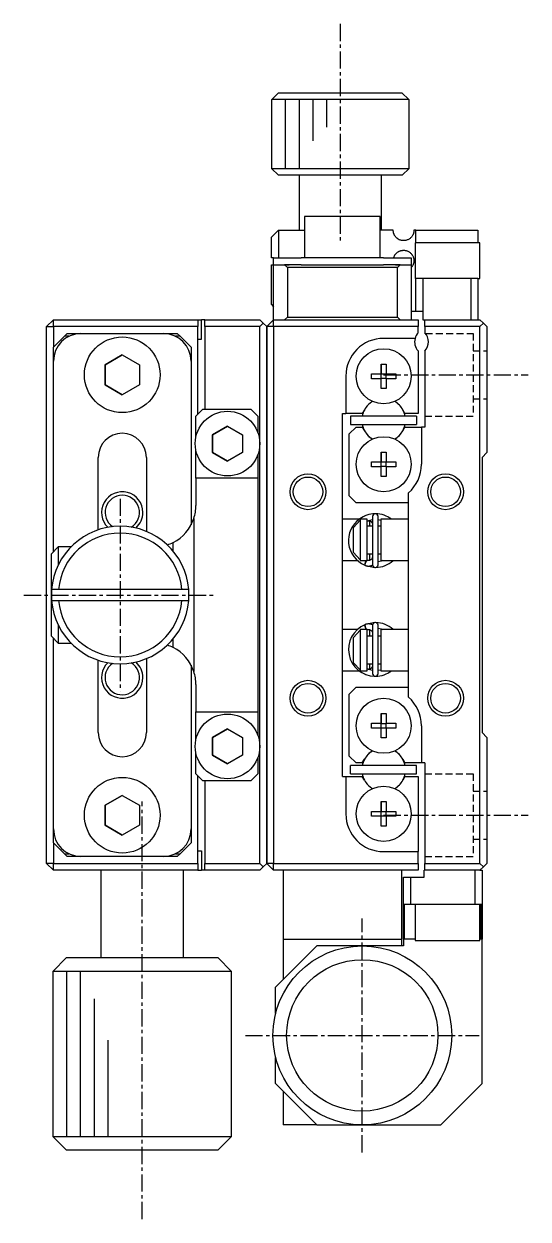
# Model space of a CAD drawing. Extents: x 10 to 345, y 10 to 214.
# Drawn here: x 189.2 to 225.9, y 82.5 to 169.3 of the extents above; entities that cross this region are included whole.
import ezdxf

# ---------------------------------------------------------------- set-up
doc = ezdxf.new("R2010")
doc.units = 0
doc.linetypes.add('CENTER', pattern=[2, 1.25, -0.25, 0.25, -0.25])
doc.linetypes.add('DASHED', pattern=[0.75, 0.5, -0.25])
doc.layers.get('0').update_dxf_attribs({"linetype": 'CONTINUOUS'})
doc.layers.add('CENTER', color=1, linetype='CENTER')

msp = doc.modelspace()

# ---------------------------------------------------------------- linework, layer by layer
at = {"color": 7, "linetype": 'CONTINUOUS'}
for p, q in [((207.244, 163.817), (207.746, 164.317)), ((207.746, 164.317), (216.71, 164.317)), ((216.71, 164.317), (217.212, 163.817)), ((207.228, 163.317), (207.244, 163.317)), ((207.228, 163.317), (207.228, 158.817)), ((207.244, 163.317), (207.244, 163.817)), ((217.212, 163.817), (207.244, 163.817)), ((217.212, 163.817), (217.212, 163.317)), ((217.212, 163.317), (217.228, 163.317)), ((217.228, 158.817), (217.228, 163.317)), ((207.228, 158.817), (217.228, 158.817)), ((207.228, 158.817), (207.728, 158.317)), ((216.728, 158.317), (207.728, 158.317)), ((209.228, 158.317), (209.228, 154.317)), ((215.228, 154.317), (215.228, 158.317)), ((216.728, 158.317), (217.228, 158.817)), ((215.128, 155.317), (209.628, 155.317)), ((209.628, 155.317), (209.628, 152.317)), ((215.128, 152.317), (215.128, 155.317)), ((207.728, 154.317), (207.228, 153.817)), ((207.228, 152.317), (207.228, 153.817)), ((207.728, 154.317), (207.728, 152.317)), ((207.728, 154.317), (209.628, 154.317)), ((216.078, 154.317), (215.128, 154.317)), ((216.079, 154.283), (216.078, 154.317)), ((216.081, 154.248), (216.079, 154.283)), ((216.085, 154.214), (216.081, 154.248)), ((216.091, 154.18), (216.085, 154.214)), ((216.097, 154.149), (216.091, 154.18)), ((216.105, 154.118), (216.097, 154.149)), ((216.114, 154.087), (216.105, 154.118)), ((216.124, 154.058), (216.114, 154.087)), ((216.136, 154.029), (216.124, 154.058)), ((216.148, 154.001), (216.136, 154.029)), ((216.161, 153.974), (216.148, 154.001)), ((216.175, 153.947), (216.161, 153.974)), ((216.185, 153.932), (216.175, 153.947)), ((216.194, 153.916), (216.185, 153.932)), ((216.214, 153.886), (216.194, 153.916)), ((216.235, 153.857), (216.214, 153.886)), ((216.257, 153.831), (216.235, 153.857)), ((216.28, 153.805), (216.257, 153.831)), ((216.303, 153.781), (216.28, 153.805)), ((216.327, 153.758), (216.303, 153.781)), ((216.352, 153.737), (216.327, 153.758)), ((216.378, 153.717), (216.352, 153.737)), ((217.301, 153.734), (217.264, 153.707)), ((217.336, 153.764), (217.301, 153.734)), ((217.368, 153.796), (217.336, 153.764)), ((217.399, 153.83), (217.368, 153.796)), ((217.427, 153.866), (217.399, 153.83)), ((217.454, 153.904), (217.427, 153.866)), ((217.479, 153.944), (217.454, 153.904)), ((217.5, 153.983), (217.479, 153.944)), ((217.512, 154.01), (217.5, 153.983)), ((217.524, 154.038), (217.512, 154.01)), ((217.536, 154.068), (217.524, 154.038)), ((217.543, 154.091), (217.536, 154.068)), ((217.55, 154.115), (217.543, 154.091)), ((217.555, 154.131), (217.55, 154.115)), ((217.559, 154.149), (217.555, 154.131)), ((217.563, 154.166), (217.559, 154.149)), ((217.566, 154.185), (217.563, 154.166)), ((217.57, 154.203), (217.566, 154.185)), ((217.572, 154.223), (217.57, 154.203)), ((217.574, 154.234), (217.572, 154.223)), ((217.575, 154.246), (217.574, 154.234)), ((217.576, 154.257), (217.575, 154.246)), ((217.577, 154.269), (217.576, 154.257)), ((217.578, 154.293), (217.577, 154.281)), ((217.577, 154.281), (217.577, 154.269)), ((217.728, 154.317), (217.578, 154.317)), ((217.578, 154.317), (217.578, 154.305)), ((217.578, 154.305), (217.578, 154.293)), ((217.728, 154.317), (222.228, 154.317)), ((217.728, 153.417), (217.728, 154.317)), ((222.228, 154.317), (222.228, 153.417)), ((216.405, 153.698), (216.378, 153.717)), ((216.432, 153.68), (216.405, 153.698)), ((216.459, 153.664), (216.432, 153.68)), ((216.486, 153.649), (216.459, 153.664)), ((216.513, 153.636), (216.486, 153.649)), ((216.541, 153.624), (216.513, 153.636)), ((216.568, 153.613), (216.541, 153.624)), ((216.602, 153.602), (216.568, 153.613)), ((216.636, 153.592), (216.602, 153.602)), ((216.681, 153.582), (216.636, 153.592)), ((216.671, 152.85), (216.705, 152.857)), ((216.725, 153.574), (216.681, 153.582)), ((216.705, 152.857), (216.739, 152.862)), ((216.768, 153.569), (216.725, 153.574)), ((216.739, 152.862), (216.773, 152.865)), ((216.8, 153.567), (216.768, 153.569)), ((216.773, 152.865), (216.807, 152.867)), ((216.831, 153.567), (216.8, 153.567)), ((216.807, 152.867), (216.85, 152.867)), ((216.86, 153.568), (216.831, 153.567)), ((216.85, 152.867), (216.893, 152.864)), ((216.888, 153.569), (216.86, 153.568)), ((216.925, 153.573), (216.888, 153.569)), ((216.893, 152.864), (216.935, 152.859)), ((216.961, 153.579), (216.925, 153.573)), ((216.935, 152.859), (216.977, 152.852)), ((216.996, 153.586), (216.961, 153.579)), ((217.047, 153.599), (216.996, 153.586)), ((217.095, 153.616), (217.047, 153.599)), ((217.14, 153.635), (217.095, 153.616)), ((217.184, 153.657), (217.14, 153.635)), ((217.225, 153.681), (217.184, 153.657)), ((217.264, 153.707), (217.225, 153.681)), ((222.378, 153.417), (217.678, 153.417)), ((217.678, 153.417), (217.678, 150.817)), ((222.378, 150.817), (222.378, 153.417)), ((207.378, 152.317), (207.228, 152.317)), ((207.378, 151.817), (207.378, 152.317)), ((207.378, 152.317), (209.378, 152.317)), ((215.378, 152.317), (209.378, 152.317)), ((215.378, 152.317), (217.378, 152.317)), ((216.105, 152.317), (216.114, 152.345)), ((216.114, 152.345), (216.123, 152.372)), ((216.123, 152.372), (216.133, 152.4)), ((216.133, 152.4), (216.145, 152.426)), ((216.145, 152.426), (216.158, 152.453)), ((216.158, 152.453), (216.171, 152.479)), ((216.171, 152.479), (216.186, 152.505)), ((216.186, 152.505), (216.202, 152.529)), ((216.202, 152.529), (216.218, 152.553)), ((216.218, 152.553), (216.234, 152.575)), ((216.234, 152.575), (216.252, 152.597)), ((216.252, 152.597), (216.27, 152.618)), ((216.27, 152.618), (216.289, 152.638)), ((216.289, 152.638), (216.308, 152.658)), ((216.308, 152.658), (216.329, 152.676)), ((216.329, 152.676), (216.349, 152.694)), ((216.349, 152.694), (216.371, 152.712)), ((216.371, 152.712), (216.393, 152.728)), ((216.393, 152.728), (216.424, 152.749)), ((216.424, 152.749), (216.455, 152.768)), ((216.455, 152.768), (216.487, 152.785)), ((216.487, 152.785), (216.511, 152.796)), ((216.511, 152.796), (216.535, 152.807)), ((216.535, 152.807), (216.569, 152.821)), ((216.569, 152.821), (216.603, 152.832)), ((216.603, 152.832), (216.637, 152.842)), ((216.637, 152.842), (216.671, 152.85)), ((216.977, 152.852), (217.017, 152.843)), ((217.017, 152.843), (217.057, 152.831)), ((217.057, 152.831), (217.095, 152.818)), ((217.095, 152.818), (217.132, 152.802)), ((217.132, 152.802), (217.178, 152.78)), ((217.178, 152.78), (217.222, 152.755)), ((217.222, 152.755), (217.263, 152.728)), ((217.263, 152.728), (217.303, 152.697)), ((217.303, 152.697), (217.341, 152.664)), ((217.341, 152.664), (217.377, 152.628)), ((217.377, 152.628), (217.411, 152.589)), ((217.378, 152.317), (217.378, 151.817)), ((217.411, 152.589), (217.443, 152.547)), ((217.443, 152.547), (217.461, 152.519)), ((217.461, 152.519), (217.479, 152.49)), ((217.479, 152.49), (217.496, 152.459)), ((217.496, 152.459), (217.512, 152.426)), ((217.512, 152.426), (217.519, 152.409)), ((217.519, 152.409), (217.526, 152.392)), ((217.526, 152.392), (217.535, 152.367)), ((217.535, 152.367), (217.544, 152.341)), ((217.544, 152.341), (217.552, 152.315)), ((217.552, 152.315), (217.555, 152.3)), ((217.555, 152.3), (217.559, 152.286)), ((217.559, 152.286), (217.562, 152.271)), ((217.562, 152.271), (217.565, 152.258)), ((217.565, 152.258), (217.567, 152.244)), ((217.568, 151.995), (217.565, 151.976)), ((217.567, 152.244), (217.57, 152.23)), ((217.571, 152.015), (217.568, 151.995)), ((217.57, 152.23), (217.572, 152.216)), ((217.573, 152.027), (217.571, 152.015)), ((217.572, 152.216), (217.573, 152.202)), ((217.573, 152.202), (217.575, 152.187)), ((217.574, 152.04), (217.573, 152.027)), ((217.575, 152.053), (217.574, 152.04)), ((217.575, 152.187), (217.576, 152.176)), ((217.576, 152.067), (217.575, 152.053)), ((217.576, 152.176), (217.577, 152.164)), ((217.577, 152.08), (217.576, 152.067)), ((217.577, 152.164), (217.577, 152.152)), ((217.577, 152.152), (217.578, 152.141)), ((217.578, 152.094), (217.577, 152.08)), ((217.578, 152.141), (217.578, 152.129)), ((217.578, 152.129), (217.578, 152.117)), ((217.578, 152.117), (217.578, 152.105)), ((217.578, 152.105), (217.578, 152.094)), ((207.228, 148.917), (207.228, 151.817)), ((207.228, 151.817), (207.378, 151.817)), ((207.378, 147.817), (207.378, 151.817)), ((207.378, 151.817), (208.178, 151.817)), ((208.378, 151.617), (208.178, 151.817)), ((208.178, 151.817), (208.506, 151.817)), ((208.506, 151.817), (208.178, 151.817)), ((216.378, 151.617), (208.378, 151.617)), ((208.378, 151.617), (208.378, 148.017)), ((209.378, 151.817), (208.506, 151.817)), ((209.378, 151.817), (215.378, 151.817)), ((216.25, 151.817), (215.378, 151.817)), ((216.25, 151.817), (216.578, 151.817)), ((216.578, 151.817), (216.25, 151.817)), ((216.578, 151.817), (216.378, 151.617)), ((216.378, 148.017), (216.378, 151.617)), ((216.578, 151.817), (217.378, 151.817)), ((217.378, 151.817), (217.378, 147.817)), ((217.386, 151.616), (217.378, 151.607)), ((217.418, 151.654), (217.386, 151.616)), ((217.447, 151.694), (217.418, 151.654)), ((217.463, 151.717), (217.447, 151.694)), ((217.477, 151.741), (217.463, 151.717)), ((217.495, 151.774), (217.477, 151.741)), ((217.512, 151.808), (217.495, 151.774)), ((217.527, 151.846), (217.512, 151.808)), ((217.535, 151.865), (217.527, 151.846)), ((217.541, 151.884), (217.535, 151.865)), ((217.548, 151.905), (217.541, 151.884)), ((217.552, 151.922), (217.548, 151.905)), ((217.557, 151.939), (217.552, 151.922)), ((217.561, 151.957), (217.557, 151.939)), ((217.565, 151.976), (217.561, 151.957)), ((217.678, 150.817), (217.728, 150.817)), ((217.728, 148.417), (217.728, 150.817)), ((218.228, 150.817), (217.728, 150.817)), ((218.228, 150.817), (218.228, 148.417)), ((221.728, 150.817), (218.228, 150.817)), ((221.728, 147.817), (221.728, 150.817)), ((222.228, 150.817), (221.728, 150.817)), ((222.228, 150.817), (222.378, 150.817)), ((222.228, 150.817), (222.228, 147.817)), ((207.228, 148.917), (207.378, 148.767)), ((190.878, 147.317), (191.378, 147.817)), ((191.378, 147.317), (191.378, 147.817)), ((191.378, 147.817), (201.878, 147.817)), ((201.878, 147.817), (201.878, 147.317)), ((201.878, 147.817), (202.128, 147.817)), ((202.128, 146.417), (202.128, 147.817)), ((202.378, 147.817), (202.128, 147.817)), ((202.378, 147.817), (206.378, 147.817)), ((202.378, 147.317), (202.378, 147.817)), ((206.378, 147.817), (206.628, 147.567)), ((207.378, 147.817), (206.878, 147.317)), ((207.378, 147.317), (207.378, 147.817)), ((207.378, 147.817), (217.878, 147.817)), ((208.178, 147.817), (208.378, 148.017)), ((208.378, 148.017), (216.378, 148.017)), ((216.378, 148.017), (216.578, 147.817)), ((217.728, 148.417), (217.378, 148.417)), ((218.228, 148.417), (217.728, 148.417)), ((217.878, 147.817), (217.878, 147.317)), ((218.228, 148.417), (218.228, 147.817)), ((218.228, 147.817), (218.378, 147.817)), ((218.378, 147.817), (222.378, 147.817)), ((218.378, 147.317), (218.378, 147.817)), ((222.378, 147.817), (222.628, 147.567)), ((190.878, 147.317), (191.378, 147.317)), ((190.878, 108.317), (190.878, 147.317)), ((201.878, 147.317), (191.378, 147.317)), ((191.378, 147.317), (191.378, 145.817)), ((192.178, 146.617), (192.378, 146.817)), ((192.378, 146.817), (193.378, 146.817)), ((193.378, 146.817), (199.378, 146.817)), ((199.378, 146.817), (200.378, 146.817)), ((200.378, 146.817), (200.578, 146.617)), ((201.878, 140.967), (201.878, 147.317)), ((206.378, 147.317), (202.378, 147.317)), ((202.378, 147.317), (202.378, 141.317)), ((206.628, 147.567), (206.378, 147.317)), ((206.378, 138.817), (206.378, 147.317)), ((206.628, 147.567), (206.878, 147.317)), ((207.378, 147.317), (206.878, 147.317)), ((206.878, 108.317), (206.878, 147.317)), ((206.878, 147.317), (206.878, 108.317)), ((217.878, 147.317), (207.378, 147.317)), ((207.378, 147.317), (207.378, 108.317)), ((217.878, 146.878), (217.878, 147.317)), ((218.378, 147.317), (218.378, 146.878)), ((222.378, 147.317), (218.378, 147.317)), ((222.628, 147.567), (222.378, 147.317)), ((222.378, 108.317), (222.378, 147.317)), ((222.628, 147.567), (222.878, 147.317)), ((222.878, 147.317), (222.878, 138.167)), ((192.178, 146.617), (191.378, 145.817)), ((192.506, 146.617), (192.178, 146.617)), ((200.578, 146.617), (200.25, 146.617)), ((201.378, 145.817), (200.578, 146.617)), ((201.878, 146.417), (202.128, 146.417)), ((217.66, 146.467), (215.378, 146.467)), ((191.378, 144.817), (191.378, 145.817)), ((195.128, 144.539), (196.378, 145.26)), ((196.378, 145.26), (195.128, 144.539)), ((196.378, 145.26), (197.628, 144.539)), ((201.378, 145.817), (201.378, 144.817)), ((217.878, 145.555), (217.878, 141.017)), ((218.378, 145.555), (218.378, 140.017)), ((191.378, 130.967), (191.378, 144.817)), ((195.128, 143.095), (195.128, 144.539)), ((195.128, 144.539), (195.128, 143.095)), ((197.628, 144.539), (197.628, 143.095)), ((201.378, 144.817), (201.378, 132.911)), ((215.198, 144.603), (215.558, 144.603)), ((215.198, 143.897), (215.198, 144.603)), ((215.198, 144.603), (215.198, 143.897)), ((215.558, 144.603), (215.558, 143.897)), ((212.628, 143.717), (212.628, 141.017)), ((214.492, 143.537), (214.492, 143.897)), ((214.492, 143.897), (215.198, 143.897)), ((215.198, 143.537), (214.492, 143.537)), ((215.209, 143.886), (215.198, 143.897)), ((215.209, 143.547), (215.198, 143.537)), ((215.198, 142.83), (215.198, 143.537)), ((215.198, 142.83), (215.198, 143.537)), ((215.209, 143.886), (215.548, 143.886)), ((215.209, 143.547), (215.209, 143.886)), ((215.548, 143.547), (215.209, 143.547)), ((215.548, 143.886), (215.558, 143.897)), ((215.548, 143.886), (215.548, 143.547)), ((215.548, 143.547), (215.558, 143.537)), ((215.558, 143.897), (216.265, 143.897)), ((215.558, 143.537), (215.558, 142.83)), ((216.265, 143.537), (215.558, 143.537)), ((216.265, 143.897), (216.265, 143.537)), ((196.378, 142.373), (195.128, 143.095)), ((195.128, 143.095), (196.378, 142.373)), ((197.628, 143.095), (196.378, 142.373)), ((215.558, 142.83), (215.198, 142.83)), ((201.728, 140.817), (202.228, 141.317)), ((201.728, 139.299), (201.728, 140.817)), ((202.228, 141.317), (205.728, 141.317)), ((205.728, 141.317), (206.228, 140.817)), ((206.228, 140.817), (206.228, 139.643)), ((212.378, 141.017), (212.628, 141.017)), ((212.378, 114.617), (212.378, 141.017)), ((213.827, 141.017), (212.628, 141.017)), ((212.978, 140.817), (212.978, 140.217)), ((217.778, 140.817), (212.978, 140.817)), ((213.978, 141.277), (213.827, 141.017)), ((216.929, 141.017), (216.779, 141.277)), ((217.878, 141.017), (216.929, 141.017)), ((217.778, 140.817), (217.778, 140.217)), ((202.928, 139.452), (204.028, 140.087)), ((204.028, 140.087), (202.928, 139.452)), ((204.028, 140.087), (205.128, 139.452)), ((213.378, 140.017), (212.878, 139.517)), ((212.978, 140.217), (217.778, 140.217)), ((213.378, 140.017), (213.827, 140.017)), ((213.827, 140.017), (213.978, 139.757)), ((216.779, 139.757), (216.929, 140.017)), ((216.929, 140.017), (218.128, 140.017)), ((218.128, 140.017), (218.128, 137.317)), ((218.378, 140.017), (218.128, 140.017)), ((202.928, 138.182), (202.928, 139.452)), ((202.928, 139.452), (202.928, 138.182)), ((205.128, 139.452), (205.128, 138.182)), ((212.878, 135.017), (212.878, 139.517)), ((201.728, 136.317), (201.728, 138.335)), ((204.028, 137.547), (202.928, 138.182)), ((202.928, 138.182), (204.028, 137.547)), ((205.128, 138.182), (204.028, 137.547)), ((206.378, 116.817), (206.378, 138.817)), ((215.198, 138.203), (215.558, 138.203)), ((215.198, 137.497), (215.198, 138.203)), ((215.198, 138.203), (215.198, 137.497)), ((215.558, 138.203), (215.558, 137.497)), ((222.528, 137.817), (222.878, 138.167)), ((194.628, 132.554), (194.628, 137.817)), ((198.128, 137.817), (198.128, 132.442)), ((206.228, 137.991), (206.228, 136.317)), ((214.492, 137.137), (214.492, 137.497)), ((214.492, 137.497), (215.198, 137.497)), ((215.209, 137.486), (215.198, 137.497)), ((215.209, 137.486), (215.548, 137.486)), ((215.209, 137.147), (215.209, 137.486)), ((215.548, 137.486), (215.558, 137.497)), ((215.548, 137.486), (215.548, 137.147)), ((215.558, 137.497), (216.265, 137.497)), ((216.265, 137.497), (216.265, 137.137)), ((222.528, 137.817), (222.528, 117.817)), ((215.198, 137.137), (214.492, 137.137)), ((215.209, 137.147), (215.198, 137.137)), ((215.198, 136.43), (215.198, 137.137)), ((215.198, 136.43), (215.198, 137.137)), ((215.558, 136.43), (215.198, 136.43)), ((215.548, 137.147), (215.209, 137.147)), ((215.548, 137.147), (215.558, 137.137)), ((215.558, 137.137), (215.558, 136.43)), ((216.265, 137.137), (215.558, 137.137)), ((206.228, 136.317), (201.728, 136.317)), ((201.728, 136.317), (201.728, 134.317)), ((206.228, 136.317), (206.228, 119.317)), ((212.878, 135.017), (213.378, 134.517)), ((217.178, 120.396), (217.178, 135.238)), ((217.178, 134.517), (213.378, 134.517)), ((201.578, 133.38), (201.578, 122.254)), ((213.587, 133.317), (212.378, 133.317)), ((213.178, 132.733), (213.678, 133.263)), ((213.588, 133.317), (213.587, 133.317)), ((213.587, 133.317), (213.587, 133.317)), ((213.678, 133.317), (213.678, 133.263)), ((214.178, 133.317), (213.678, 133.317)), ((213.678, 133.263), (213.678, 130.371)), ((214.004, 133.56), (214, 133.559)), ((214.063, 133.585), (214.008, 133.564)), ((214.165, 133.196), (214.179, 133.202)), ((214.178, 130.317), (214.178, 133.317)), ((214.178, 133.203), (214.572, 133.308)), ((214.179, 133.202), (214.193, 133.206)), ((214.193, 133.206), (214.207, 133.21)), ((214.207, 133.21), (214.222, 133.214)), ((214.222, 133.214), (214.236, 133.216)), ((214.236, 133.216), (214.251, 133.218)), ((214.251, 133.218), (214.266, 133.219)), ((214.266, 133.219), (214.281, 133.219)), ((214.281, 133.219), (214.295, 133.219)), ((214.295, 133.219), (214.31, 133.217)), ((214.31, 133.217), (214.325, 133.215)), ((214.325, 133.215), (214.339, 133.212)), ((214.339, 133.212), (214.354, 133.209)), ((214.354, 133.209), (214.368, 133.205)), ((214.368, 133.205), (214.382, 133.2)), ((214.378, 132.817), (214.378, 133.201)), ((214.382, 133.2), (214.396, 133.194)), ((214.396, 133.194), (214.409, 133.188)), ((214.409, 133.188), (214.422, 133.18)), ((214.422, 133.18), (214.435, 133.173)), ((214.435, 133.173), (214.447, 133.164)), ((214.447, 133.164), (214.459, 133.156)), ((214.459, 133.156), (214.47, 133.146)), ((214.47, 133.146), (214.481, 133.136)), ((214.481, 133.136), (214.491, 133.125)), ((214.491, 133.125), (214.501, 133.114)), ((214.501, 133.114), (214.51, 133.103)), ((214.51, 133.103), (214.519, 133.091)), ((214.519, 133.091), (214.527, 133.078)), ((214.527, 133.078), (214.534, 133.066)), ((214.534, 133.066), (214.541, 133.052)), ((214.541, 133.052), (214.547, 133.039)), ((214.547, 133.039), (214.553, 133.025)), ((214.553, 133.025), (214.557, 133.011)), ((214.557, 133.011), (214.562, 132.997)), ((214.562, 132.997), (214.565, 132.983)), ((214.565, 132.983), (214.568, 132.968)), ((214.568, 132.968), (214.57, 132.954)), ((214.57, 132.954), (214.571, 132.939)), ((214.571, 132.939), (214.572, 132.924)), ((214.572, 133.52), (214.572, 130.02)), ((214.572, 132.924), (214.572, 132.919)), ((214.972, 130.02), (214.972, 133.52)), ((214.972, 133.308), (215.178, 133.267)), ((215.178, 133.317), (215.178, 130.317)), ((217.178, 133.317), (215.178, 133.317)), ((213.178, 130.9), (213.178, 132.733)), ((214.572, 132.817), (214.178, 132.817)), ((215.178, 132.817), (214.972, 132.817)), ((191.228, 130.817), (191.728, 131.317)), ((191.728, 131.317), (191.728, 129.996)), ((192.657, 131.317), (191.728, 131.317)), ((200.078, 131.007), (200.078, 131.638)), ((191.228, 127.817), (191.228, 130.817)), ((212.378, 130.317), (213.473, 130.317)), ((213.678, 130.371), (213.178, 130.9)), ((213.474, 130.317), (213.474, 130.317)), ((213.678, 130.371), (213.678, 130.317)), ((213.678, 130.317), (214.178, 130.317)), ((214.067, 130.214), (214.125, 130.317)), ((214.11, 130.277), (214.104, 130.265)), ((214.117, 130.288), (214.11, 130.277)), ((214.123, 130.299), (214.117, 130.288)), ((214.129, 130.308), (214.123, 130.299)), ((214.135, 130.317), (214.129, 130.308)), ((214.168, 130.341), (214.142, 130.352)), ((214.172, 130.341), (214.165, 130.344)), ((214.186, 130.336), (214.172, 130.341)), ((214.178, 130.817), (214.572, 130.817)), ((214.2, 130.331), (214.186, 130.336)), ((214.214, 130.328), (214.2, 130.331)), ((214.229, 130.325), (214.214, 130.328)), ((214.244, 130.323), (214.229, 130.325)), ((214.258, 130.321), (214.244, 130.323)), ((214.273, 130.321), (214.258, 130.321)), ((214.288, 130.321), (214.273, 130.321)), ((214.303, 130.322), (214.288, 130.321)), ((214.317, 130.323), (214.303, 130.322)), ((214.332, 130.326), (214.317, 130.323)), ((214.346, 130.329), (214.332, 130.326)), ((214.361, 130.333), (214.346, 130.329)), ((214.375, 130.338), (214.361, 130.333)), ((214.389, 130.343), (214.375, 130.338)), ((214.378, 130.339), (214.378, 130.817)), ((214.402, 130.349), (214.389, 130.343)), ((214.415, 130.356), (214.402, 130.349)), ((214.428, 130.363), (214.415, 130.356)), ((214.44, 130.371), (214.428, 130.363)), ((214.452, 130.38), (214.44, 130.371)), ((214.464, 130.389), (214.452, 130.38)), ((214.475, 130.398), (214.464, 130.389)), ((214.486, 130.409), (214.475, 130.398)), ((214.496, 130.419), (214.486, 130.409)), ((214.505, 130.431), (214.496, 130.419)), ((214.514, 130.442), (214.505, 130.431)), ((214.522, 130.455), (214.514, 130.442)), ((214.53, 130.467), (214.522, 130.455)), ((214.537, 130.48), (214.53, 130.467)), ((214.544, 130.493), (214.537, 130.48)), ((214.55, 130.507), (214.544, 130.493)), ((214.555, 130.52), (214.55, 130.507)), ((214.559, 130.534), (214.555, 130.52)), ((214.563, 130.549), (214.559, 130.534)), ((214.566, 130.563), (214.563, 130.549)), ((214.569, 130.578), (214.566, 130.563)), ((214.57, 130.592), (214.569, 130.578)), ((214.571, 130.607), (214.57, 130.592)), ((214.572, 130.621), (214.571, 130.607)), ((214.972, 130.817), (215.178, 130.817)), ((215.206, 130.281), (214.972, 130.232)), ((215.178, 130.317), (217.178, 130.317)), ((215.313, 130.317), (215.206, 130.281)), ((213.999, 129.981), (214.067, 130.214)), ((213.999, 129.981), (214.008, 129.977)), ((214.005, 130.007), (214.004, 129.999)), ((214.004, 129.999), (214.004, 129.992)), ((214.004, 129.992), (214.004, 129.986)), ((214.004, 129.986), (214.004, 129.982)), ((214.004, 129.982), (214.006, 129.978)), ((214.007, 130.016), (214.005, 130.007)), ((214.006, 129.978), (214.007, 129.976)), ((214.009, 130.027), (214.007, 130.016)), ((214.007, 129.976), (214.008, 129.976)), ((214.008, 129.976), (214.038, 129.964)), ((214.012, 130.038), (214.009, 130.027)), ((214.015, 130.05), (214.012, 130.038)), ((214.019, 130.062), (214.015, 130.05)), ((214.023, 130.075), (214.019, 130.062)), ((214.028, 130.089), (214.023, 130.075)), ((214.033, 130.104), (214.028, 130.089)), ((214.038, 130.119), (214.033, 130.104)), ((214.044, 130.134), (214.038, 130.119)), ((214.038, 129.964), (214.071, 129.952)), ((214.05, 130.149), (214.044, 130.134)), ((214.057, 130.164), (214.05, 130.149)), ((214.063, 130.179), (214.057, 130.164)), ((214.061, 129.955), (214.747, 129.821)), ((214.07, 130.195), (214.063, 130.179)), ((214.076, 130.209), (214.07, 130.195)), ((214.071, 129.952), (214.104, 129.943)), ((214.083, 130.224), (214.076, 130.209)), ((214.09, 130.238), (214.083, 130.224)), ((214.097, 130.252), (214.09, 130.238)), ((214.104, 130.265), (214.097, 130.252)), ((214.104, 129.943), (214.138, 129.935)), ((214.138, 129.935), (214.172, 129.929)), ((214.172, 129.929), (214.206, 129.924)), ((214.206, 129.924), (214.24, 129.922)), ((214.24, 129.922), (214.274, 129.921)), ((214.274, 129.921), (214.309, 129.921)), ((214.309, 129.921), (214.343, 129.924)), ((214.343, 129.924), (214.377, 129.928)), ((214.377, 129.928), (214.411, 129.934)), ((214.411, 129.934), (214.445, 129.941)), ((214.445, 129.941), (214.478, 129.951)), ((214.478, 129.951), (214.511, 129.961)), ((214.511, 129.961), (214.543, 129.974)), ((214.543, 129.974), (214.574, 129.988)), ((191.228, 124.817), (191.228, 127.817)), ((191.746, 128.217), (191.244, 128.217)), ((200.71, 128.217), (191.746, 128.217)), ((201.212, 128.217), (200.71, 128.217)), ((191.244, 127.417), (191.746, 127.417)), ((191.746, 127.417), (200.71, 127.417)), ((200.71, 127.417), (201.212, 127.417)), ((191.728, 125.637), (191.728, 124.317)), ((213.473, 125.317), (212.378, 125.317)), ((213.178, 124.733), (213.678, 125.263)), ((213.474, 125.317), (213.474, 125.317)), ((213.678, 125.317), (213.678, 125.263)), ((214.178, 125.317), (213.678, 125.317)), ((213.678, 125.263), (213.678, 122.371)), ((213.999, 125.653), (214.067, 125.419)), ((214.004, 125.652), (214.006, 125.655)), ((214.004, 125.647), (214.004, 125.652)), ((214.004, 125.641), (214.004, 125.647)), ((214.004, 125.634), (214.004, 125.641)), ((214.005, 125.626), (214.004, 125.634)), ((214.007, 125.617), (214.005, 125.626)), ((214.006, 125.655), (214.007, 125.658)), ((214.007, 125.658), (214.008, 125.658)), ((214.009, 125.607), (214.007, 125.617)), ((214.026, 125.665), (214.008, 125.658)), ((214.012, 125.596), (214.009, 125.607)), ((214.015, 125.584), (214.012, 125.596)), ((214.019, 125.572), (214.015, 125.584)), ((214.023, 125.558), (214.019, 125.572)), ((214.028, 125.544), (214.023, 125.558)), ((214.058, 125.677), (214.026, 125.665)), ((214.033, 125.53), (214.028, 125.544)), ((214.038, 125.515), (214.033, 125.53)), ((214.044, 125.5), (214.038, 125.515)), ((214.05, 125.485), (214.044, 125.5)), ((214.057, 125.47), (214.05, 125.485)), ((214.063, 125.454), (214.057, 125.47)), ((214.091, 125.687), (214.058, 125.677)), ((214.746, 125.812), (214.062, 125.679)), ((214.07, 125.439), (214.063, 125.454)), ((214.067, 125.419), (214.125, 125.317)), ((214.076, 125.424), (214.07, 125.439)), ((214.083, 125.41), (214.076, 125.424)), ((214.09, 125.396), (214.083, 125.41)), ((214.097, 125.382), (214.09, 125.396)), ((214.125, 125.696), (214.091, 125.687)), ((214.104, 125.369), (214.097, 125.382)), ((214.11, 125.357), (214.104, 125.369)), ((214.117, 125.345), (214.11, 125.357)), ((214.123, 125.335), (214.117, 125.345)), ((214.129, 125.325), (214.123, 125.335)), ((214.158, 125.703), (214.125, 125.696)), ((214.135, 125.317), (214.129, 125.325)), ((214.192, 125.708), (214.158, 125.703)), ((214.165, 125.29), (214.179, 125.296)), ((214.178, 122.317), (214.178, 125.317)), ((214.179, 125.296), (214.193, 125.3)), ((214.227, 125.711), (214.192, 125.708)), ((214.193, 125.3), (214.207, 125.304)), ((214.207, 125.304), (214.222, 125.308)), ((214.222, 125.308), (214.236, 125.31)), ((214.261, 125.713), (214.227, 125.711)), ((214.236, 125.31), (214.251, 125.312)), ((214.251, 125.312), (214.266, 125.313)), ((214.295, 125.713), (214.261, 125.713)), ((214.266, 125.313), (214.281, 125.313)), ((214.281, 125.313), (214.295, 125.312)), ((214.33, 125.711), (214.295, 125.713)), ((214.295, 125.312), (214.31, 125.311)), ((214.31, 125.311), (214.325, 125.309)), ((214.325, 125.309), (214.339, 125.306)), ((214.364, 125.708), (214.33, 125.711)), ((214.339, 125.306), (214.354, 125.303)), ((214.354, 125.303), (214.368, 125.298)), ((214.398, 125.702), (214.364, 125.708)), ((214.368, 125.298), (214.382, 125.293)), ((214.378, 124.817), (214.378, 125.295)), ((214.382, 125.293), (214.396, 125.288)), ((214.396, 125.288), (214.409, 125.281)), ((214.432, 125.696), (214.398, 125.702)), ((214.409, 125.281), (214.422, 125.274)), ((214.422, 125.274), (214.435, 125.267)), ((214.465, 125.687), (214.432, 125.696)), ((214.435, 125.267), (214.447, 125.258)), ((214.447, 125.258), (214.459, 125.249)), ((214.459, 125.249), (214.47, 125.24)), ((214.498, 125.677), (214.465, 125.687)), ((214.47, 125.24), (214.481, 125.23)), ((214.481, 125.23), (214.491, 125.219)), ((214.491, 125.219), (214.501, 125.208)), ((214.53, 125.665), (214.498, 125.677)), ((214.501, 125.208), (214.51, 125.197)), ((214.51, 125.197), (214.519, 125.185)), ((214.519, 125.185), (214.527, 125.172)), ((214.527, 125.172), (214.534, 125.159)), ((214.562, 125.651), (214.53, 125.665)), ((214.534, 125.159), (214.541, 125.146)), ((214.541, 125.146), (214.547, 125.133)), ((214.547, 125.133), (214.553, 125.119)), ((214.553, 125.119), (214.557, 125.105)), ((214.557, 125.105), (214.562, 125.091)), ((214.574, 125.646), (214.562, 125.651)), ((214.562, 125.091), (214.565, 125.077)), ((214.565, 125.077), (214.568, 125.062)), ((214.572, 125.614), (214.572, 122.114)), ((214.972, 122.114), (214.972, 125.614)), ((214.972, 125.402), (215.201, 125.354)), ((215.178, 125.317), (215.178, 122.317)), ((217.178, 125.317), (215.178, 125.317)), ((215.201, 125.354), (215.312, 125.317)), ((191.728, 124.317), (191.228, 124.817)), ((191.378, 110.817), (191.378, 124.667)), ((191.728, 124.317), (192.657, 124.317)), ((200.078, 123.996), (200.078, 124.627)), ((213.178, 122.9), (213.178, 124.733)), ((214.572, 124.817), (214.178, 124.817)), ((214.568, 125.062), (214.57, 125.048)), ((214.57, 125.048), (214.571, 125.033)), ((214.571, 125.033), (214.572, 125.018)), ((214.572, 125.018), (214.572, 125.013)), ((215.178, 124.817), (214.972, 124.817)), ((194.628, 117.817), (194.628, 123.08)), ((198.128, 123.192), (198.128, 117.817)), ((201.378, 122.723), (201.378, 110.817)), ((213.678, 122.371), (213.178, 122.9)), ((214.178, 122.817), (214.572, 122.817)), ((214.378, 122.432), (214.378, 122.817)), ((214.44, 122.465), (214.428, 122.457)), ((214.452, 122.473), (214.44, 122.465)), ((214.464, 122.483), (214.452, 122.473)), ((214.475, 122.492), (214.464, 122.483)), ((214.486, 122.503), (214.475, 122.492)), ((214.496, 122.513), (214.486, 122.503)), ((214.505, 122.525), (214.496, 122.513)), ((214.514, 122.536), (214.505, 122.525)), ((214.522, 122.548), (214.514, 122.536)), ((214.53, 122.561), (214.522, 122.548)), ((214.537, 122.574), (214.53, 122.561)), ((214.544, 122.587), (214.537, 122.574)), ((214.55, 122.6), (214.544, 122.587)), ((214.555, 122.614), (214.55, 122.6)), ((214.559, 122.628), (214.555, 122.614)), ((214.563, 122.642), (214.559, 122.628)), ((214.566, 122.657), (214.563, 122.642)), ((214.569, 122.671), (214.566, 122.657)), ((214.57, 122.686), (214.569, 122.671)), ((214.571, 122.701), (214.57, 122.686)), ((214.572, 122.715), (214.571, 122.701)), ((214.972, 122.817), (215.178, 122.817)), ((212.378, 122.317), (213.587, 122.317)), ((213.678, 122.371), (213.678, 122.317)), ((213.678, 122.317), (214.178, 122.317)), ((214.002, 122.074), (214, 122.074)), ((214.008, 122.069), (214.066, 122.048)), ((214.172, 122.435), (214.165, 122.438)), ((214.186, 122.43), (214.172, 122.435)), ((214.572, 122.326), (214.178, 122.431)), ((214.2, 122.425), (214.186, 122.43)), ((214.214, 122.422), (214.2, 122.425)), ((214.229, 122.419), (214.214, 122.422)), ((214.244, 122.417), (214.229, 122.419)), ((214.258, 122.415), (214.244, 122.417)), ((214.273, 122.415), (214.258, 122.415)), ((214.288, 122.415), (214.273, 122.415)), ((214.303, 122.416), (214.288, 122.415)), ((214.317, 122.417), (214.303, 122.416)), ((214.332, 122.42), (214.317, 122.417)), ((214.346, 122.423), (214.332, 122.42)), ((214.361, 122.427), (214.346, 122.423)), ((214.375, 122.431), (214.361, 122.427)), ((214.389, 122.437), (214.375, 122.431)), ((214.402, 122.443), (214.389, 122.437)), ((214.415, 122.449), (214.402, 122.443)), ((214.428, 122.457), (214.415, 122.449)), ((215.178, 122.367), (214.972, 122.326)), ((215.178, 122.317), (217.178, 122.317)), ((201.728, 121.317), (201.728, 119.317)), ((213.378, 121.117), (212.878, 120.617)), ((213.378, 121.117), (217.178, 121.117)), ((212.878, 116.117), (212.878, 120.617)), ((201.728, 119.317), (206.228, 119.317)), ((201.728, 117.299), (201.728, 119.317)), ((206.228, 119.317), (206.228, 117.643)), ((215.198, 119.203), (215.558, 119.203)), ((215.198, 118.497), (215.198, 119.203)), ((215.198, 119.203), (215.198, 118.497)), ((215.558, 119.203), (215.558, 118.497)), ((214.492, 118.137), (214.492, 118.497)), ((214.492, 118.497), (215.198, 118.497)), ((215.198, 118.137), (214.492, 118.137)), ((215.209, 118.486), (215.198, 118.497)), ((215.209, 118.147), (215.198, 118.137)), ((215.198, 117.43), (215.198, 118.137)), ((215.198, 117.43), (215.198, 118.137)), ((215.209, 118.486), (215.548, 118.486)), ((215.209, 118.147), (215.209, 118.486)), ((215.548, 118.147), (215.209, 118.147)), ((215.548, 118.486), (215.558, 118.497)), ((215.548, 118.486), (215.548, 118.147)), ((215.548, 118.147), (215.558, 118.137)), ((215.558, 118.497), (216.265, 118.497)), ((215.558, 118.137), (215.558, 117.43)), ((216.265, 118.137), (215.558, 118.137)), ((216.265, 118.497), (216.265, 118.137)), ((218.128, 118.317), (218.128, 115.617)), ((202.928, 117.452), (204.028, 118.087)), ((204.028, 118.087), (202.928, 117.452)), ((202.928, 116.182), (202.928, 117.452)), ((202.928, 117.452), (202.928, 116.182)), ((204.028, 118.087), (205.128, 117.452)), ((205.128, 117.452), (205.128, 116.182)), ((215.558, 117.43), (215.198, 117.43)), ((222.878, 117.467), (222.528, 117.817)), ((222.878, 117.467), (222.878, 108.317)), ((206.378, 108.317), (206.378, 116.817)), ((201.728, 114.817), (201.728, 116.335)), ((204.028, 115.547), (202.928, 116.182)), ((202.928, 116.182), (204.028, 115.547)), ((205.128, 116.182), (204.028, 115.547)), ((206.228, 115.991), (206.228, 114.817)), ((212.878, 116.117), (213.378, 115.617)), ((213.827, 115.617), (213.378, 115.617)), ((213.827, 115.617), (213.978, 115.877)), ((216.779, 115.877), (216.929, 115.617)), ((218.128, 115.617), (216.929, 115.617)), ((218.378, 115.617), (218.128, 115.617)), ((218.378, 115.617), (218.378, 108.317)), ((202.228, 114.317), (201.728, 114.817)), ((201.878, 108.317), (201.878, 114.667)), ((206.228, 114.817), (205.728, 114.317)), ((212.978, 114.817), (212.978, 115.417)), ((217.778, 115.417), (212.978, 115.417)), ((212.978, 114.817), (217.778, 114.817)), ((217.778, 114.817), (217.778, 115.417)), ((205.728, 114.317), (202.228, 114.317)), ((202.378, 114.317), (202.378, 108.317)), ((212.378, 114.617), (212.628, 114.617)), ((212.628, 114.617), (212.628, 111.917)), ((212.628, 114.617), (213.827, 114.617)), ((213.978, 114.357), (213.827, 114.617)), ((216.929, 114.617), (216.779, 114.357)), ((216.929, 114.617), (217.878, 114.617)), ((217.878, 114.617), (217.878, 109.167)), ((195.128, 112.539), (196.378, 113.26)), ((196.378, 113.26), (195.128, 112.539)), ((196.378, 113.26), (197.628, 112.539)), ((195.128, 111.095), (195.128, 112.539)), ((195.128, 112.539), (195.128, 111.095)), ((197.628, 112.539), (197.628, 111.095)), ((214.492, 111.737), (214.492, 112.097)), ((214.492, 112.097), (215.198, 112.097)), ((215.198, 112.803), (215.558, 112.803)), ((215.198, 112.097), (215.198, 112.803)), ((215.198, 112.803), (215.198, 112.097)), ((215.209, 112.086), (215.198, 112.097)), ((215.209, 112.086), (215.548, 112.086)), ((215.209, 111.747), (215.209, 112.086)), ((215.548, 112.086), (215.558, 112.097)), ((215.548, 112.086), (215.548, 111.747)), ((215.558, 112.803), (215.558, 112.097)), ((215.558, 112.097), (216.265, 112.097)), ((216.265, 112.097), (216.265, 111.737)), ((215.198, 111.737), (214.492, 111.737)), ((215.209, 111.747), (215.198, 111.737)), ((215.198, 111.03), (215.198, 111.737)), ((215.198, 111.03), (215.198, 111.737)), ((215.548, 111.747), (215.209, 111.747)), ((215.548, 111.747), (215.558, 111.737)), ((215.558, 111.737), (215.558, 111.03)), ((216.265, 111.737), (215.558, 111.737)), ((191.378, 109.817), (191.378, 110.817)), ((196.378, 110.373), (195.128, 111.095)), ((195.128, 111.095), (196.378, 110.373)), ((197.628, 111.095), (196.378, 110.373)), ((201.378, 110.817), (201.378, 109.817)), ((215.558, 111.03), (215.198, 111.03)), ((191.378, 109.817), (192.178, 109.017)), ((191.378, 109.817), (191.378, 108.317)), ((200.578, 109.017), (201.378, 109.817)), ((192.178, 109.017), (192.506, 109.017)), ((192.378, 108.817), (192.178, 109.017)), ((193.378, 108.817), (192.378, 108.817)), ((199.378, 108.817), (193.378, 108.817)), ((200.378, 108.817), (199.378, 108.817)), ((200.25, 109.017), (200.578, 109.017)), ((200.578, 109.017), (200.378, 108.817)), ((201.878, 109.217), (202.128, 109.217)), ((202.128, 109.217), (202.128, 107.817)), ((215.378, 109.167), (217.878, 109.167)), ((217.878, 108.317), (217.878, 109.167)), ((191.378, 108.317), (190.878, 108.317)), ((191.378, 107.817), (190.878, 108.317)), ((191.378, 108.317), (201.878, 108.317)), ((191.378, 107.817), (191.378, 108.317)), ((201.878, 107.817), (191.378, 107.817)), ((194.828, 107.817), (194.828, 101.467)), ((200.828, 101.467), (200.828, 107.817)), ((201.878, 108.317), (201.878, 107.817)), ((201.878, 107.817), (202.128, 107.817)), ((202.378, 107.817), (202.128, 107.817)), ((202.378, 108.317), (206.378, 108.317)), ((202.378, 107.817), (202.378, 108.317)), ((206.378, 107.817), (202.378, 107.817)), ((206.378, 108.317), (206.628, 108.067)), ((206.628, 108.067), (206.378, 107.817)), ((206.628, 108.067), (206.878, 108.317)), ((207.378, 108.317), (206.878, 108.317)), ((207.378, 107.817), (206.878, 108.317)), ((207.378, 108.317), (217.878, 108.317)), ((207.378, 107.817), (207.378, 108.317)), ((217.878, 107.817), (207.378, 107.817)), ((208.078, 107.817), (208.078, 102.817)), ((216.678, 107.817), (216.678, 102.817)), ((217.878, 108.317), (217.878, 107.817)), ((218.328, 107.317), (218.328, 107.817)), ((218.378, 107.817), (218.328, 107.817)), ((218.378, 108.317), (222.378, 108.317)), ((218.378, 107.817), (218.378, 108.317)), ((222.378, 107.817), (218.378, 107.817)), ((222.028, 105.317), (222.028, 107.817)), ((222.378, 108.317), (222.628, 108.067)), ((222.628, 108.067), (222.378, 107.817)), ((222.378, 107.817), (222.528, 107.817)), ((222.528, 107.817), (222.528, 105.317)), ((222.878, 108.317), (222.628, 108.067)), ((216.828, 105.317), (216.828, 107.317)), ((216.828, 107.317), (217.328, 107.317)), ((217.328, 107.317), (217.328, 105.317)), ((217.328, 107.317), (218.328, 107.317)), ((217.328, 105.317), (216.828, 105.317)), ((216.828, 102.817), (216.828, 105.317)), ((216.868, 105.317), (216.868, 102.817)), ((222.028, 105.317), (217.328, 105.317)), ((217.678, 105.317), (217.678, 102.717)), ((222.528, 105.317), (222.028, 105.317)), ((222.378, 102.717), (222.378, 105.317)), ((222.459, 102.817), (222.459, 105.317)), ((222.528, 105.317), (222.528, 102.817)), ((208.078, 102.817), (216.678, 102.817)), ((208.078, 102.817), (208.078, 99.867)), ((216.678, 102.817), (216.678, 102.317)), ((216.868, 102.817), (216.828, 102.817)), ((216.828, 102.817), (216.828, 102.317)), ((217.678, 102.817), (216.868, 102.817)), ((217.678, 102.717), (222.378, 102.717)), ((222.459, 102.817), (222.378, 102.817)), ((222.528, 102.817), (222.459, 102.817)), ((222.528, 92.317), (222.528, 102.817)), ((210.528, 102.317), (207.528, 99.317)), ((213.828, 102.317), (210.528, 102.317)), ((216.828, 102.317), (213.828, 102.317)), ((192.328, 101.467), (191.328, 100.467)), ((192.328, 101.467), (203.328, 101.467)), ((204.328, 100.467), (203.328, 101.467)), ((204.328, 100.467), (191.328, 100.467)), ((191.328, 100.467), (191.328, 88.467)), ((204.328, 88.467), (204.328, 100.467)), ((207.528, 97.417), (207.528, 99.317)), ((207.528, 92.317), (207.528, 94.217)), ((207.528, 92.317), (210.528, 89.317)), ((219.528, 89.317), (222.528, 92.317)), ((208.078, 91.767), (208.078, 89.317)), ((210.528, 89.317), (208.078, 89.317)), ((210.528, 89.317), (213.828, 89.317)), ((213.828, 89.317), (219.528, 89.317)), ((191.328, 88.467), (197.769, 88.467)), ((191.328, 88.467), (192.328, 87.467)), ((197.769, 88.467), (204.328, 88.467)), ((203.328, 87.467), (204.328, 88.467)), ((197.778, 87.467), (192.328, 87.467)), ((203.328, 87.467), (197.778, 87.467))]:
    msp.add_line(p, q, dxfattribs=at)
at = {"color": 3, "linetype": 'CONTINUOUS'}
for p, q in [((208.228, 163.817), (208.228, 158.817)), ((209.228, 163.817), (209.228, 158.817)), ((210.228, 163.817), (210.228, 160.817)), ((211.228, 163.817), (211.228, 161.817)), ((192.328, 100.467), (192.328, 88.467)), ((193.328, 100.467), (193.328, 88.467)), ((194.328, 98.467), (194.328, 88.467)), ((195.328, 95.467), (195.328, 88.467))]:
    msp.add_line(p, q, dxfattribs=at)
at = {"color": 3, "linetype": 'DASHED'}
for p, q in [((218.428, 146.817), (221.878, 146.817)), ((221.878, 146.817), (221.878, 140.817)), ((221.878, 145.567), (222.878, 145.567)), ((221.878, 142.067), (222.878, 142.067)), ((218.378, 140.817), (221.878, 140.817)), ((218.378, 114.817), (221.878, 114.817)), ((221.878, 114.817), (221.878, 108.817)), ((221.878, 113.567), (222.878, 113.567)), ((221.878, 110.067), (222.878, 110.067)), ((218.378, 108.817), (221.878, 108.817))]:
    msp.add_line(p, q, dxfattribs=at)
at = {"color": 7, "linetype": 'CONTINUOUS'}
for centre, radius in [((196.378, 143.817), 2.75), ((215.378, 143.717), 2), ((204.028, 138.817), 2.35), ((215.378, 137.317), 2), ((209.878, 135.317), 1.075), ((219.878, 135.317), 1.075), ((209.878, 120.317), 1.075), ((219.878, 120.317), 1.075), ((215.378, 118.317), 2), ((204.028, 116.817), 2.35), ((196.378, 111.817), 2.75), ((215.378, 111.917), 2), ((213.828, 95.817), 6.5), ((213.828, 95.817), 5.5)]:
    msp.add_circle(centre, radius, dxfattribs=at)
at = {"color": 3, "linetype": 'CONTINUOUS'}
for centre in [(209.878, 135.317), (219.878, 135.317), (209.878, 120.317), (219.878, 120.317)]:
    msp.add_circle(centre, 1.3, dxfattribs=at)
at = {"color": 7, "linetype": 'CONTINUOUS'}
for centre, radius, start, end in [((193.378, 144.817), 2, 90, 180), ((199.378, 144.817), 2, 0, 90), ((218.628, 146.217), 1, 138.59038, 165.52249), ((217.628, 146.217), 1, 318.59038, 41.40962), ((215.378, 143.717), 2.75, 90, 180), ((218.628, 146.217), 1, 165.52249, 221.40962), ((215.378, 140.517), 1.587, 135.00025, 169.10691), ((215.493, 140.402), 1.75, 121.88153, 150), ((215.378, 140.517), 1.587, 120.43318, 135.00025), ((215.378, 140.517), 1.587, 44.99975, 59.56682), ((215.263, 140.402), 1.75, 30, 58.11847), ((215.378, 140.517), 1.587, 10.89309, 44.99975), ((215.378, 140.517), 1.587, 190.89302, 225.00025), ((215.378, 140.517), 1.587, 314.99975, 349.10698), ((196.378, 137.817), 1.75, 0, 180), ((215.493, 140.632), 1.75, 210, 238.11847), ((215.378, 140.517), 1.587, 225.00025, 239.56674), ((215.378, 140.517), 1.587, 300.43326, 314.99975), ((215.263, 140.632), 1.75, 301.88153, 330), ((215.378, 137.317), 2.75, 310.88519, 0), ((196.378, 133.817), 1.5, 0, 226.05548), ((196.378, 133.817), 1.25, 90, 235.57499), ((196.378, 133.817), 1.25, 301.56082, 90), ((196.378, 133.817), 1.5, 311.81031, 0), ((198.728, 134.317), 3, 341.80513, 0), ((198.728, 134.317), 3, 296.74373, 341.80509), ((214.772, 131.77), 1.949, 125.52739, 246.9417), ((214.773, 131.764), 1.954, 90.80785, 125.46878), ((214.772, 133.52), 0.2, 0, 180), ((214.772, 131.773), 1.946, 52.53381, 89.18064), ((196.228, 127.817), 5, 4.58857, 175.41143), ((196.228, 127.817), 4.5, 5.09969, 174.90031), ((198.728, 134.317), 3, 287.904, 296.74368), ((214.77, 131.774), 1.953, 270.84312, 311.73191), ((214.772, 130.02), 0.2, 180, 0), ((196.228, 127.817), 5, 175.41143, 184.58857), ((196.228, 127.817), 5, 355.41143, 4.58857), ((196.228, 127.817), 5, 184.58857, 355.41143), ((196.228, 127.817), 4.5, 185.09969, 354.90031), ((214.772, 123.864), 1.949, 113.07059, 269.19714), ((214.772, 125.614), 0.2, 0, 180), ((214.77, 123.86), 1.953, 48.27584, 89.15024), ((198.728, 121.317), 3, 63.25632, 72.096), ((198.728, 121.317), 3, 18.19497, 63.25622), ((196.378, 121.817), 1.5, 133.94452, 0), ((196.378, 121.817), 1.25, 124.42501, 58.43918), ((196.378, 121.817), 1.5, 0, 48.18969), ((198.728, 121.317), 3, 0, 18.19487), ((214.772, 122.114), 0.2, 180, 0), ((214.773, 123.859), 1.944, 270.70555, 307.48673), ((215.378, 118.317), 2.75, 0, 49.11481), ((196.378, 117.817), 1.75, 180, 0), ((215.493, 115.002), 1.75, 121.88153, 150), ((215.378, 115.117), 1.587, 120.43326, 134.99975), ((215.378, 115.117), 1.587, 45.00025, 59.56674), ((215.263, 115.002), 1.75, 30, 58.11847), ((215.378, 115.117), 1.587, 134.99975, 169.10698), ((215.378, 115.117), 1.587, 10.89302, 45.00025), ((215.378, 115.117), 1.587, 190.89309, 224.99975), ((215.378, 115.117), 1.587, 315.00025, 349.10691), ((215.493, 115.232), 1.75, 210, 238.11847), ((215.378, 115.117), 1.587, 224.99975, 239.56682), ((215.378, 115.117), 1.587, 300.43318, 315.00025), ((215.263, 115.232), 1.75, 301.88153, 330), ((215.378, 111.917), 2.75, 180, 270), ((193.378, 110.817), 2, 180, 270), ((199.378, 110.817), 2, 270, 0)]:
    msp.add_arc(centre, radius, start, end, dxfattribs=at)
at = {"layer": 'CENTER', "color": 1, "linetype": 'CENTER'}
for p, q in [((212.228, 169.317), (212.228, 153.317)), ((215.378, 143.817), (225.878, 143.817)), ((196.228, 134.817), (196.228, 120.817)), ((189.228, 127.817), (203.228, 127.817)), ((197.828, 82.467), (197.828, 112.817)), ((215.378, 111.817), (225.878, 111.817)), ((213.828, 87.317), (213.828, 104.317)), ((205.328, 95.817), (222.328, 95.817))]:
    msp.add_line(p, q, dxfattribs=at)

doc.saveas('drawing.dxf')
